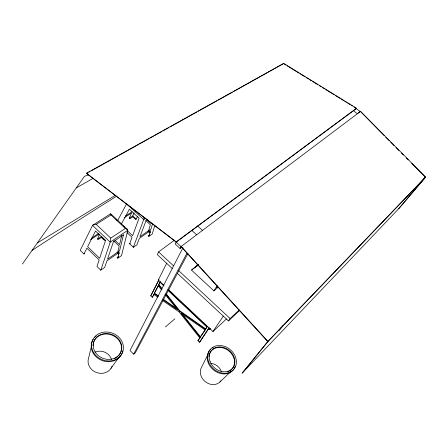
<?xml version="1.0" encoding="UTF-8"?>
<svg xmlns="http://www.w3.org/2000/svg" width="448" height="448" viewBox="0 0 448 448"><rect width="100%" height="100%" fill="white"/><g stroke="black" fill="none" stroke-linecap="round" stroke-linejoin="round"><path stroke-width="0.67" d="M96.174 224.353L110.774 238.146L110.214 242.127L100.778 270.166L96.97 266.498L99.142 259.907L86.895 248.158L83.972 253.982L80.226 250.37L92.635 225.215L94.164 224.459L96.174 224.353L110.925 214.995L110.594 213.763L92.523 225.383L110.214 242.127L127.798 230.311L127.445 229.404L110.706 213.769M144.11 217.61L143.696 219.632L133.336 247.307L129.651 243.846L132.042 237.328L127.098 232.702M242.194 373.106L267.781 341.594L180.998 246.585L176.109 242.088L86.397 173.281L283.741 63.42L356.602 108.282L176.109 242.088L175.168 243.992L180.034 248.478L181.709 247.212M121.806 235.29L119.56 244.653L115.125 240.47M118.602 256.536L117.113 257.578L117.79 258.222L119.224 252.308L106.915 260.865L104.675 267.428L100.778 270.166M91.655 345.537L88.558 358.148A12.421 11.15 18.8 0 0 96.678 372.602A12.421 11.15 18.8 0 0 112.028 366.279M176.109 242.088L356.602 108.282M149.845 234.651L148.21 235.794L148.865 236.404L150.573 230.518L139.345 238.325L136.892 244.81L133.336 247.307M152.533 223.759L150.998 229.051L139.955 236.712L146.546 219.29M154.801 225.417L152.264 234.018L148.865 236.404M197.624 225.949L202.451 230.367M283.741 63.42L233.565 91.571M97.569 238.997L101.36 236.51L105.034 239.994L104.462 240.369L101.422 237.485L98.202 239.602L97.569 238.997L99.417 234.343M137.631 216.339L135.772 219.576L132.821 216.843L129.881 218.775L129.265 218.204L131.606 212.968L124.163 217.812M129.265 218.204L132.731 215.93L134.137 212.822M353.45 110.617L357.302 113.758M174.272 240.363L158.57 251.916L157.298 254.593L172.172 268.464M166.746 263.11L158.312 280.006L163.873 285.258M152.309 297.304L154.185 294.062L152.309 297.304L150.78 295.848L158.95 279.513M158.749 280.403L150.78 295.848M208.13 354.133L201.376 367.562A11.844 10.013 41 0 0 206.108 382.306A11.844 10.013 41 0 0 220.853 380.878M158.161 296.33L154.196 293.563L158.2 285.622L161.616 289.918M158.519 284.99L160.328 281.898L158.519 284.99L161.986 289.341M154.196 293.563L158.609 285.309M180.034 248.478L181.143 246.411L267.96 341.454L242.228 373.139L398.709 208.718L425.482 177.274L267.96 341.454M182.98 247.66L130.015 350.526L133.683 354.15L135.397 352.677L187.93 253.506M133.683 354.15L186.967 253.154M121.285 224.19L129.371 209.238L139.059 218.193L132.636 235.704L127.557 230.961M198.089 264.757L191.57 269.993L192.08 270.654L213.92 290.87L217.235 285.533M217.403 286.608L216.726 287.694L217.784 286.782M197.898 340.76L200.155 337.546L197.898 340.76L199.489 342.278L199.864 341.93L209.093 327.964M200.172 337.282L205.391 329.543L200.172 337.282L181.065 313.292L205.01 329.896M165.889 294.241L179.323 311.102L205.397 329.308L207.088 326.726L168.034 289.873M206.119 328.44L207.133 326.889M199.489 342.278L209.093 327.734M208.37 328.502L209.378 329.454L210.101 328.367M168.426 289.548L212.934 331.537L223.434 315.974M177.285 273.235L228.446 320.953L230.115 318.534L239.305 309.926M22.4 264.012L84.549 176.243A142.184 33.835 -40.1 0 0 88.206 175.006M110.975 368.368L119.683 356.149M281.579 327.214L279.054 330.305L283.321 325.394M398.709 208.718L425.6 177.066L360.433 111.35L358.4 112.935M423.298 179.497L419.776 183.512L420.734 182.515M423.629 179.088L425.6 177.066M360.433 111.35L384.278 135.722M267.781 341.594L425.426 177.218L411.706 163.386M220.013 381.886L231.37 371.056M228.446 320.953L239.73 310.358M212.934 331.537L226.486 318.903M209.378 329.454L210.403 328.513M205.397 329.308L205.778 328.955L179.715 310.766L166.286 293.916M213.92 290.87L218.148 287.207M165.374 326.967L174.882 318.819M179.323 311.102L179.715 310.766M162.809 300.63L179.155 311.97L179.547 311.634M198.279 264.706L195.026 267.322L198.408 264.841M180.998 246.585L360.287 111.569L354.122 107.072M191.57 269.993L198.29 265.065M117.79 258.222L121.509 255.606L127.798 230.311L126.778 229.354M129.651 243.846L130.295 243.398M145.41 218.478L143.696 219.632L126.582 203.834L117.594 220.746L116.038 219.324M110.774 238.146L125.317 228.446L127.445 229.404M83.972 253.982L84.689 253.506M90.524 239.691L99.075 234.13M91.756 237.916L98.482 233.548M125.429 216.054L132.188 211.669M37.307 242.962L115.567 195.171M76.255 187.953L92.663 178.623M86.358 173.572L87.578 172.894M88.799 172.211L90.02 171.534M91.241 170.85L102.85 164.388M103.326 164.119L105.476 162.921M106.512 162.344L118.115 155.882M119.342 155.198L138.275 144.654M139.496 143.97L148.658 138.869M149.878 138.186L153.546 136.147M154.767 135.464L161.487 131.723M162.708 131.04L168.818 127.641M170.038 126.958L196.913 111.989M198.134 111.306L217.073 100.761M218.294 100.078L232.344 92.254M284.245 64.036L286.02 65.128M287.202 65.862L299.046 73.153M300.233 73.881L304.97 76.798M306.152 77.532L308.521 78.988M309.708 79.716L311.483 80.814M312.67 81.542L317.408 84.459M319.183 85.551L320.958 86.649M322.146 87.377L324.514 88.838M325.696 89.566L333.99 94.674M335.171 95.402L339.909 98.319M341.096 99.047L343.465 100.503M344.646 101.237L346.422 102.329M347.609 103.057L349.978 104.518M351.159 105.246L352.346 105.974M153.787 294.375L157.735 297.114M154.599 293.244L158.558 296.01M163.083 299.163L176.663 308.638M163.251 299.886L177.397 309.758L165.452 294.745M86.397 173.281L176.193 241.808M191.845 230.44L196.644 234.802M146.283 219.162L150.769 223.294M145.79 220.562L150.343 224.762L148.652 230.67L150.461 232.344M132.731 215.93L136.293 219.229M147.969 231.146L149.946 232.971M158.57 251.916L173.387 265.72M178.5 270.474L230.115 318.534M123.2 226.01L124.219 226.968M110.925 214.995L125.317 228.446M159.919 282.218L163.979 286.048M167.994 290.388L206.858 327.074M113.702 240.934L119.207 246.137L117.779 252.073L119.179 253.4M117.034 252.594L118.782 254.251M385.745 137.206L389.178 140.661M390.645 142.145L394.072 145.6M396.032 147.577L398.972 150.539M401.425 153.014L403.379 154.986M406.319 157.954L408.279 159.925M158.928 284.676L161.958 288.478M181.888 313.505L200.553 336.93M167.558 296.565L168.414 297.634M179.155 311.97L199.774 337.893M122.853 350.795A16.145 14.23 20.1 0 1 101.892 360.45A16.145 14.23 20.1 0 1 93.212 339.22M94.758 337.254A16.145 14.23 20.1 0 1 96.163 335.978M93.016 345.626A14.459 12.74 20.1 0 1 111.787 335.048A14.459 12.74 20.1 0 1 118.877 355.342M117.426 356.787A14.459 12.74 20.1 0 1 114.464 358.646M95.15 352.122A11.452 10.27 18.9 0 1 111.541 359.61M235.228 366.554A15.372 12.729 40 0 1 214.67 370.838A15.372 12.729 40 0 1 210.549 349.35M212.117 348.113A15.372 12.729 40 0 1 213.287 347.446M231.353 369.617A13.77 11.402 40 0 1 229.891 370.703M229.359 371.006A13.77 11.402 40 0 1 227.634 371.728M208.897 356.72A13.77 11.402 40 0 1 226.335 349.25A13.77 11.402 40 0 1 231.778 369.202M210.84 363.339A10.926 9.223 41 0 1 221.301 371.353M32.004 250.449A766.802 55.961 -36.3 0 1 116.553 196.23M123.463 234.853L119.582 250.835L107.475 259.23L113.501 241.573L123.463 234.853M105.515 240.509L99.68 258.266L87.623 246.708L95.508 231.017L105.515 240.509M93.744 352.778A16.167 14.235 20.1 0 0 121.374 354.626A16.167 14.235 20.1 0 0 107.358 332.041A16.167 14.235 20.1 0 0 93.744 352.778M95.194 352.055A14.476 12.746 20.1 0 0 119.935 353.752A14.476 12.746 20.1 0 0 107.419 333.514A14.476 12.746 20.1 0 0 95.194 352.055M208.712 362.074A15.394 12.74 40 0 0 233.324 369.852A15.394 12.74 40 0 0 224.101 346.231A15.394 12.74 40 0 0 208.712 362.074M210.118 361.732A13.782 11.407 40 0 0 232.148 368.732A13.782 11.407 40 0 0 223.922 347.581A13.782 11.407 40 0 0 210.118 361.732"/></g></svg>
